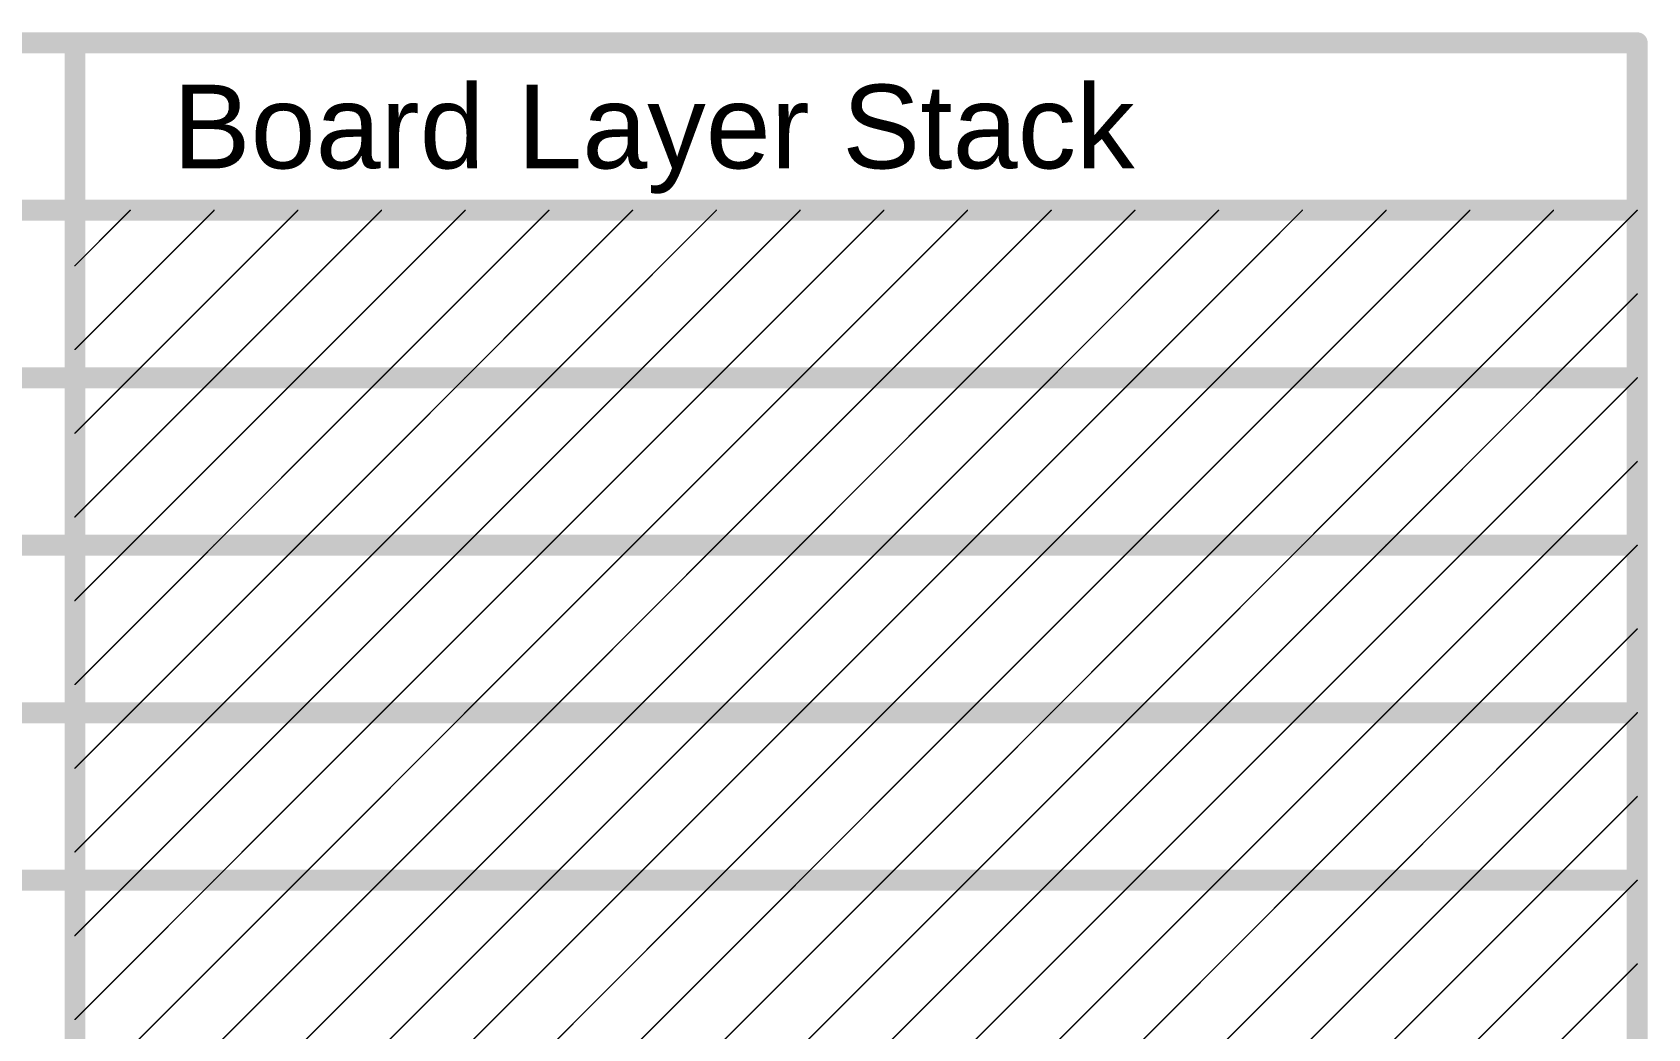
# Model space of a CAD drawing. Header units: inches. Extents: x -0.5 to 14, y -0.2 to 4.7.
# Drawn here: x 2.879 to 4.037, y 3.999 to 4.713 of the extents above; entities that cross this region are included whole.
import ezdxf

# ---------------------------------------------------------------- set-up
doc = ezdxf.new("R2010")
doc.units = ezdxf.units.IN
doc.header["$MEASUREMENT"] = 0
doc.layers.add('Dimensions', color=6, linetype='Continuous')
doc.styles.add('Arial', font='', dxfattribs={"height": 0.2})
doc.styles.get('Arial').set_extended_font_data('Arial')

msp = doc.modelspace()

# ---------------------------------------------------------------- linework, layer by layer
at = {"layer": 'Dimensions'}
for points, const_width in [([(-0.5094, 4.705), (4.0294, 4.705)], 0.015), ([(2.9097, 3.265), (2.9097, 4.705)], 0.015), ([(4.0294, 3.265), (4.0294, 4.705)], 0.015), ([(-0.5094, 4.585), (4.0294, 4.585)], 0.015), ([(2.9097, 4.4853), (3.0094, 4.585)], 0.001), ([(2.9097, 4.5453), (2.9494, 4.585)], 0.001), ([(2.9494, 4.465), (3.0694, 4.585)], 0.001), ([(3.0094, 4.465), (3.1294, 4.585)], 0.001), ([(3.0694, 4.465), (3.1894, 4.585)], 0.001), ([(3.1294, 4.465), (3.2494, 4.585)], 0.001), ([(3.1894, 4.465), (3.3094, 4.585)], 0.001), ([(3.2494, 4.465), (3.3694, 4.585)], 0.001), ([(3.3094, 4.465), (3.4294, 4.585)], 0.001), ([(3.3694, 4.465), (3.4894, 4.585)], 0.001), ([(3.4294, 4.465), (3.5494, 4.585)], 0.001), ([(3.4894, 4.465), (3.6094, 4.585)], 0.001), ([(3.5494, 4.465), (3.6694, 4.585)], 0.001), ([(3.6094, 4.465), (3.7294, 4.585)], 0.001), ([(3.6694, 4.465), (3.7894, 4.585)], 0.001), ([(3.7294, 4.465), (3.8494, 4.585)], 0.001), ([(3.7894, 4.465), (3.9094, 4.585)], 0.001), ([(3.8494, 4.465), (3.9694, 4.585)], 0.001), ([(3.9094, 4.465), (4.0294, 4.585)], 0.001), ([(3.9694, 4.465), (4.0294, 4.525)], 0.001), ([(2.3398, 4.465), (2.9097, 4.465)], 0.015), ([(2.9097, 4.465), (4.0294, 4.465)], 0.015), ([(2.9097, 4.3653), (3.0094, 4.465)], 0.001), ([(2.9097, 4.4253), (2.9494, 4.465)], 0.001), ([(2.9494, 4.345), (3.0694, 4.465)], 0.001), ([(3.0094, 4.345), (3.1294, 4.465)], 0.001), ([(3.0694, 4.345), (3.1894, 4.465)], 0.001), ([(3.1294, 4.345), (3.2494, 4.465)], 0.001), ([(3.1894, 4.345), (3.3094, 4.465)], 0.001), ([(3.2494, 4.345), (3.3694, 4.465)], 0.001), ([(3.3094, 4.345), (3.4294, 4.465)], 0.001), ([(3.3694, 4.345), (3.4894, 4.465)], 0.001), ([(3.4294, 4.345), (3.5494, 4.465)], 0.001), ([(3.4894, 4.345), (3.6094, 4.465)], 0.001), ([(3.5494, 4.345), (3.6694, 4.465)], 0.001), ([(3.6094, 4.345), (3.7294, 4.465)], 0.001), ([(3.6694, 4.345), (3.7894, 4.465)], 0.001), ([(3.7294, 4.345), (3.8494, 4.465)], 0.001), ([(3.7894, 4.345), (3.9094, 4.465)], 0.001), ([(3.8494, 4.345), (3.9694, 4.465)], 0.001), ([(3.9094, 4.345), (4.0294, 4.465)], 0.001), ([(3.9694, 4.345), (4.0294, 4.405)], 0.001), ([(2.3398, 4.345), (2.9097, 4.345)], 0.015), ([(2.9097, 4.345), (4.0294, 4.345)], 0.015), ([(2.9097, 4.2453), (3.0094, 4.345)], 0.001), ([(2.9097, 4.3053), (2.9494, 4.345)], 0.001), ([(2.9494, 4.225), (3.0694, 4.345)], 0.001), ([(3.0094, 4.225), (3.1294, 4.345)], 0.001), ([(3.0694, 4.225), (3.1894, 4.345)], 0.001), ([(3.1294, 4.225), (3.2494, 4.345)], 0.001), ([(3.1894, 4.225), (3.3094, 4.345)], 0.001), ([(3.2494, 4.225), (3.3694, 4.345)], 0.001), ([(3.3094, 4.225), (3.4294, 4.345)], 0.001), ([(3.3694, 4.225), (3.4894, 4.345)], 0.001), ([(3.4294, 4.225), (3.5494, 4.345)], 0.001), ([(3.4894, 4.225), (3.6094, 4.345)], 0.001), ([(3.5494, 4.225), (3.6694, 4.345)], 0.001), ([(3.6094, 4.225), (3.7294, 4.345)], 0.001), ([(3.6694, 4.225), (3.7894, 4.345)], 0.001), ([(3.7294, 4.225), (3.8494, 4.345)], 0.001), ([(3.7894, 4.225), (3.9094, 4.345)], 0.001), ([(3.8494, 4.225), (3.9694, 4.345)], 0.001), ([(3.9094, 4.225), (4.0294, 4.345)], 0.001), ([(3.9694, 4.225), (4.0294, 4.285)], 0.001), ([(2.3398, 4.225), (2.9097, 4.225)], 0.015), ([(2.9097, 4.225), (4.0294, 4.225)], 0.015), ([(2.9097, 4.1253), (3.0094, 4.225)], 0.001), ([(2.9097, 4.1853), (2.9494, 4.225)], 0.001), ([(2.9494, 4.105), (3.0694, 4.225)], 0.001), ([(3.0094, 4.105), (3.1294, 4.225)], 0.001), ([(3.0694, 4.105), (3.1894, 4.225)], 0.001), ([(3.1294, 4.105), (3.2494, 4.225)], 0.001), ([(3.1894, 4.105), (3.3094, 4.225)], 0.001), ([(3.2494, 4.105), (3.3694, 4.225)], 0.001), ([(3.3094, 4.105), (3.4294, 4.225)], 0.001), ([(3.3694, 4.105), (3.4894, 4.225)], 0.001), ([(3.4294, 4.105), (3.5494, 4.225)], 0.001), ([(3.4894, 4.105), (3.6094, 4.225)], 0.001), ([(3.5494, 4.105), (3.6694, 4.225)], 0.001), ([(3.6094, 4.105), (3.7294, 4.225)], 0.001), ([(3.6694, 4.105), (3.7894, 4.225)], 0.001), ([(3.7294, 4.105), (3.8494, 4.225)], 0.001), ([(3.7894, 4.105), (3.9094, 4.225)], 0.001), ([(3.8494, 4.105), (3.9694, 4.225)], 0.001), ([(3.9094, 4.105), (4.0294, 4.225)], 0.001), ([(3.9694, 4.105), (4.0294, 4.165)], 0.001), ([(2.3398, 4.105), (2.9097, 4.105)], 0.015), ([(2.9097, 4.105), (4.0294, 4.105)], 0.015), ([(2.9097, 4.0053), (3.0094, 4.105)], 0.001), ([(2.9097, 4.0653), (2.9494, 4.105)], 0.001), ([(2.9494, 3.985), (3.0694, 4.105)], 0.001), ([(3.0094, 3.985), (3.1294, 4.105)], 0.001), ([(3.0694, 3.985), (3.1894, 4.105)], 0.001), ([(3.1294, 3.985), (3.2494, 4.105)], 0.001), ([(3.1894, 3.985), (3.3094, 4.105)], 0.001), ([(3.2494, 3.985), (3.3694, 4.105)], 0.001), ([(3.3094, 3.985), (3.4294, 4.105)], 0.001), ([(3.3694, 3.985), (3.4894, 4.105)], 0.001), ([(3.4294, 3.985), (3.5494, 4.105)], 0.001), ([(3.4894, 3.985), (3.6094, 4.105)], 0.001), ([(3.5494, 3.985), (3.6694, 4.105)], 0.001), ([(3.6094, 3.985), (3.7294, 4.105)], 0.001), ([(3.6694, 3.985), (3.7894, 4.105)], 0.001), ([(3.7294, 3.985), (3.8494, 4.105)], 0.001), ([(3.7894, 3.985), (3.9094, 4.105)], 0.001), ([(3.8494, 3.985), (3.9694, 4.105)], 0.001), ([(3.9094, 3.985), (4.0294, 4.105)], 0.001), ([(3.9694, 3.985), (4.0294, 4.045)], 0.001)]:
    msp.add_lwpolyline(points, dxfattribs=dict(at, const_width=const_width))
for points, const_width in [([(2.9059, 4.705, 1), (2.9134, 4.705, 1)], 0.0075), ([(4.0256, 4.705, 1), (4.0331, 4.705, 1)], 0.0075), ([(4.0256, 4.705, 1), (4.0331, 4.705, 1)], 0.0075), ([(2.9491, 4.585, 1), (2.9496, 4.585, 1)], 0.0005), ([(3.0091, 4.585, 1), (3.0096, 4.585, 1)], 0.0005), ([(3.0691, 4.585, 1), (3.0696, 4.585, 1)], 0.0005), ([(3.1291, 4.585, 1), (3.1296, 4.585, 1)], 0.0005), ([(3.1891, 4.585, 1), (3.1896, 4.585, 1)], 0.0005), ([(3.2491, 4.585, 1), (3.2496, 4.585, 1)], 0.0005), ([(3.3091, 4.585, 1), (3.3096, 4.585, 1)], 0.0005), ([(3.3691, 4.585, 1), (3.3696, 4.585, 1)], 0.0005), ([(3.4291, 4.585, 1), (3.4296, 4.585, 1)], 0.0005), ([(3.4891, 4.585, 1), (3.4896, 4.585, 1)], 0.0005), ([(3.5491, 4.585, 1), (3.5496, 4.585, 1)], 0.0005), ([(3.6091, 4.585, 1), (3.6096, 4.585, 1)], 0.0005), ([(3.6691, 4.585, 1), (3.6696, 4.585, 1)], 0.0005), ([(3.7291, 4.585, 1), (3.7296, 4.585, 1)], 0.0005), ([(3.7891, 4.585, 1), (3.7896, 4.585, 1)], 0.0005), ([(3.8491, 4.585, 1), (3.8496, 4.585, 1)], 0.0005), ([(3.9091, 4.585, 1), (3.9096, 4.585, 1)], 0.0005), ([(3.9691, 4.585, 1), (3.9696, 4.585, 1)], 0.0005), ([(4.0256, 4.585, 1), (4.0331, 4.585, 1)], 0.0075), ([(4.0291, 4.585, 1), (4.0296, 4.585, 1)], 0.0005), ([(2.9094, 4.5453, 1), (2.9099, 4.5453, 1)], 0.0005), ([(4.0291, 4.525, 1), (4.0296, 4.525, 1)], 0.0005), ([(2.9094, 4.4853, 1), (2.9099, 4.4853, 1)], 0.0005), ([(2.9059, 4.465, 1), (2.9134, 4.465, 1)], 0.0075), ([(2.9059, 4.465, 1), (2.9134, 4.465, 1)], 0.0075), ([(4.0256, 4.465, 1), (4.0331, 4.465, 1)], 0.0075), ([(2.9491, 4.465, 1), (2.9496, 4.465, 1)], 0.0005), ([(2.9491, 4.465, 1), (2.9496, 4.465, 1)], 0.0005), ([(3.0091, 4.465, 1), (3.0096, 4.465, 1)], 0.0005), ([(3.0091, 4.465, 1), (3.0096, 4.465, 1)], 0.0005), ([(3.0691, 4.465, 1), (3.0696, 4.465, 1)], 0.0005), ([(3.0691, 4.465, 1), (3.0696, 4.465, 1)], 0.0005), ([(3.1291, 4.465, 1), (3.1296, 4.465, 1)], 0.0005), ([(3.1291, 4.465, 1), (3.1296, 4.465, 1)], 0.0005), ([(3.1891, 4.465, 1), (3.1896, 4.465, 1)], 0.0005), ([(3.1891, 4.465, 1), (3.1896, 4.465, 1)], 0.0005), ([(3.2491, 4.465, 1), (3.2496, 4.465, 1)], 0.0005), ([(3.2491, 4.465, 1), (3.2496, 4.465, 1)], 0.0005), ([(3.3091, 4.465, 1), (3.3096, 4.465, 1)], 0.0005), ([(3.3091, 4.465, 1), (3.3096, 4.465, 1)], 0.0005), ([(3.3691, 4.465, 1), (3.3696, 4.465, 1)], 0.0005), ([(3.3691, 4.465, 1), (3.3696, 4.465, 1)], 0.0005), ([(3.4291, 4.465, 1), (3.4296, 4.465, 1)], 0.0005), ([(3.4291, 4.465, 1), (3.4296, 4.465, 1)], 0.0005), ([(3.4891, 4.465, 1), (3.4896, 4.465, 1)], 0.0005), ([(3.4891, 4.465, 1), (3.4896, 4.465, 1)], 0.0005), ([(3.5491, 4.465, 1), (3.5496, 4.465, 1)], 0.0005), ([(3.5491, 4.465, 1), (3.5496, 4.465, 1)], 0.0005), ([(3.6091, 4.465, 1), (3.6096, 4.465, 1)], 0.0005), ([(3.6091, 4.465, 1), (3.6096, 4.465, 1)], 0.0005), ([(3.6691, 4.465, 1), (3.6696, 4.465, 1)], 0.0005), ([(3.6691, 4.465, 1), (3.6696, 4.465, 1)], 0.0005), ([(3.7291, 4.465, 1), (3.7296, 4.465, 1)], 0.0005), ([(3.7291, 4.465, 1), (3.7296, 4.465, 1)], 0.0005), ([(3.7891, 4.465, 1), (3.7896, 4.465, 1)], 0.0005), ([(3.7891, 4.465, 1), (3.7896, 4.465, 1)], 0.0005), ([(3.8491, 4.465, 1), (3.8496, 4.465, 1)], 0.0005), ([(3.8491, 4.465, 1), (3.8496, 4.465, 1)], 0.0005), ([(3.9091, 4.465, 1), (3.9096, 4.465, 1)], 0.0005), ([(3.9091, 4.465, 1), (3.9096, 4.465, 1)], 0.0005), ([(3.9691, 4.465, 1), (3.9696, 4.465, 1)], 0.0005), ([(3.9691, 4.465, 1), (3.9696, 4.465, 1)], 0.0005), ([(4.0291, 4.465, 1), (4.0296, 4.465, 1)], 0.0005), ([(2.9094, 4.4253, 1), (2.9099, 4.4253, 1)], 0.0005), ([(4.0291, 4.405, 1), (4.0296, 4.405, 1)], 0.0005), ([(2.9094, 4.3653, 1), (2.9099, 4.3653, 1)], 0.0005), ([(2.9059, 4.345, 1), (2.9134, 4.345, 1)], 0.0075), ([(2.9059, 4.345, 1), (2.9134, 4.345, 1)], 0.0075), ([(2.9491, 4.345, 1), (2.9496, 4.345, 1)], 0.0005), ([(2.9491, 4.345, 1), (2.9496, 4.345, 1)], 0.0005), ([(3.0091, 4.345, 1), (3.0096, 4.345, 1)], 0.0005), ([(3.0091, 4.345, 1), (3.0096, 4.345, 1)], 0.0005), ([(3.0691, 4.345, 1), (3.0696, 4.345, 1)], 0.0005), ([(3.0691, 4.345, 1), (3.0696, 4.345, 1)], 0.0005), ([(3.1291, 4.345, 1), (3.1296, 4.345, 1)], 0.0005), ([(3.1291, 4.345, 1), (3.1296, 4.345, 1)], 0.0005), ([(3.1891, 4.345, 1), (3.1896, 4.345, 1)], 0.0005), ([(3.1891, 4.345, 1), (3.1896, 4.345, 1)], 0.0005), ([(3.2491, 4.345, 1), (3.2496, 4.345, 1)], 0.0005), ([(3.2491, 4.345, 1), (3.2496, 4.345, 1)], 0.0005), ([(3.3091, 4.345, 1), (3.3096, 4.345, 1)], 0.0005), ([(3.3091, 4.345, 1), (3.3096, 4.345, 1)], 0.0005), ([(3.3691, 4.345, 1), (3.3696, 4.345, 1)], 0.0005), ([(3.3691, 4.345, 1), (3.3696, 4.345, 1)], 0.0005), ([(3.4291, 4.345, 1), (3.4296, 4.345, 1)], 0.0005), ([(3.4291, 4.345, 1), (3.4296, 4.345, 1)], 0.0005), ([(3.4891, 4.345, 1), (3.4896, 4.345, 1)], 0.0005), ([(3.4891, 4.345, 1), (3.4896, 4.345, 1)], 0.0005), ([(3.5491, 4.345, 1), (3.5496, 4.345, 1)], 0.0005), ([(3.5491, 4.345, 1), (3.5496, 4.345, 1)], 0.0005), ([(3.6091, 4.345, 1), (3.6096, 4.345, 1)], 0.0005), ([(3.6091, 4.345, 1), (3.6096, 4.345, 1)], 0.0005), ([(3.6691, 4.345, 1), (3.6696, 4.345, 1)], 0.0005), ([(3.6691, 4.345, 1), (3.6696, 4.345, 1)], 0.0005), ([(3.7291, 4.345, 1), (3.7296, 4.345, 1)], 0.0005), ([(3.7291, 4.345, 1), (3.7296, 4.345, 1)], 0.0005), ([(3.7891, 4.345, 1), (3.7896, 4.345, 1)], 0.0005), ([(3.7891, 4.345, 1), (3.7896, 4.345, 1)], 0.0005), ([(3.8491, 4.345, 1), (3.8496, 4.345, 1)], 0.0005), ([(3.8491, 4.345, 1), (3.8496, 4.345, 1)], 0.0005), ([(3.9091, 4.345, 1), (3.9096, 4.345, 1)], 0.0005), ([(3.9091, 4.345, 1), (3.9096, 4.345, 1)], 0.0005), ([(3.9691, 4.345, 1), (3.9696, 4.345, 1)], 0.0005), ([(3.9691, 4.345, 1), (3.9696, 4.345, 1)], 0.0005), ([(4.0256, 4.345, 1), (4.0331, 4.345, 1)], 0.0075), ([(4.0291, 4.345, 1), (4.0296, 4.345, 1)], 0.0005), ([(2.9094, 4.3053, 1), (2.9099, 4.3053, 1)], 0.0005), ([(4.0291, 4.285, 1), (4.0296, 4.285, 1)], 0.0005), ([(2.9094, 4.2453, 1), (2.9099, 4.2453, 1)], 0.0005), ([(2.9059, 4.225, 1), (2.9134, 4.225, 1)], 0.0075), ([(2.9059, 4.225, 1), (2.9134, 4.225, 1)], 0.0075), ([(4.0256, 4.225, 1), (4.0331, 4.225, 1)], 0.0075), ([(2.9491, 4.225, 1), (2.9496, 4.225, 1)], 0.0005), ([(2.9491, 4.225, 1), (2.9496, 4.225, 1)], 0.0005), ([(3.0091, 4.225, 1), (3.0096, 4.225, 1)], 0.0005), ([(3.0091, 4.225, 1), (3.0096, 4.225, 1)], 0.0005), ([(3.0691, 4.225, 1), (3.0696, 4.225, 1)], 0.0005), ([(3.0691, 4.225, 1), (3.0696, 4.225, 1)], 0.0005), ([(3.1291, 4.225, 1), (3.1296, 4.225, 1)], 0.0005), ([(3.1291, 4.225, 1), (3.1296, 4.225, 1)], 0.0005), ([(3.1891, 4.225, 1), (3.1896, 4.225, 1)], 0.0005), ([(3.1891, 4.225, 1), (3.1896, 4.225, 1)], 0.0005), ([(3.2491, 4.225, 1), (3.2496, 4.225, 1)], 0.0005), ([(3.2491, 4.225, 1), (3.2496, 4.225, 1)], 0.0005), ([(3.3091, 4.225, 1), (3.3096, 4.225, 1)], 0.0005), ([(3.3091, 4.225, 1), (3.3096, 4.225, 1)], 0.0005), ([(3.3691, 4.225, 1), (3.3696, 4.225, 1)], 0.0005), ([(3.3691, 4.225, 1), (3.3696, 4.225, 1)], 0.0005), ([(3.4291, 4.225, 1), (3.4296, 4.225, 1)], 0.0005), ([(3.4291, 4.225, 1), (3.4296, 4.225, 1)], 0.0005), ([(3.4891, 4.225, 1), (3.4896, 4.225, 1)], 0.0005), ([(3.4891, 4.225, 1), (3.4896, 4.225, 1)], 0.0005), ([(3.5491, 4.225, 1), (3.5496, 4.225, 1)], 0.0005), ([(3.5491, 4.225, 1), (3.5496, 4.225, 1)], 0.0005), ([(3.6091, 4.225, 1), (3.6096, 4.225, 1)], 0.0005), ([(3.6091, 4.225, 1), (3.6096, 4.225, 1)], 0.0005), ([(3.6691, 4.225, 1), (3.6696, 4.225, 1)], 0.0005), ([(3.6691, 4.225, 1), (3.6696, 4.225, 1)], 0.0005), ([(3.7291, 4.225, 1), (3.7296, 4.225, 1)], 0.0005), ([(3.7291, 4.225, 1), (3.7296, 4.225, 1)], 0.0005), ([(3.7891, 4.225, 1), (3.7896, 4.225, 1)], 0.0005), ([(3.7891, 4.225, 1), (3.7896, 4.225, 1)], 0.0005), ([(3.8491, 4.225, 1), (3.8496, 4.225, 1)], 0.0005), ([(3.8491, 4.225, 1), (3.8496, 4.225, 1)], 0.0005), ([(3.9091, 4.225, 1), (3.9096, 4.225, 1)], 0.0005), ([(3.9091, 4.225, 1), (3.9096, 4.225, 1)], 0.0005), ([(3.9691, 4.225, 1), (3.9696, 4.225, 1)], 0.0005), ([(3.9691, 4.225, 1), (3.9696, 4.225, 1)], 0.0005), ([(4.0291, 4.225, 1), (4.0296, 4.225, 1)], 0.0005), ([(2.9094, 4.1853, 1), (2.9099, 4.1853, 1)], 0.0005), ([(4.0291, 4.165, 1), (4.0296, 4.165, 1)], 0.0005), ([(2.9094, 4.1253, 1), (2.9099, 4.1253, 1)], 0.0005), ([(2.9059, 4.105, 1), (2.9134, 4.105, 1)], 0.0075), ([(2.9059, 4.105, 1), (2.9134, 4.105, 1)], 0.0075), ([(4.0256, 4.105, 1), (4.0331, 4.105, 1)], 0.0075), ([(2.9491, 4.105, 1), (2.9496, 4.105, 1)], 0.0005), ([(2.9491, 4.105, 1), (2.9496, 4.105, 1)], 0.0005), ([(3.0091, 4.105, 1), (3.0096, 4.105, 1)], 0.0005), ([(3.0091, 4.105, 1), (3.0096, 4.105, 1)], 0.0005), ([(3.0691, 4.105, 1), (3.0696, 4.105, 1)], 0.0005), ([(3.0691, 4.105, 1), (3.0696, 4.105, 1)], 0.0005), ([(3.1291, 4.105, 1), (3.1296, 4.105, 1)], 0.0005), ([(3.1291, 4.105, 1), (3.1296, 4.105, 1)], 0.0005), ([(3.1891, 4.105, 1), (3.1896, 4.105, 1)], 0.0005), ([(3.1891, 4.105, 1), (3.1896, 4.105, 1)], 0.0005), ([(3.2491, 4.105, 1), (3.2496, 4.105, 1)], 0.0005), ([(3.2491, 4.105, 1), (3.2496, 4.105, 1)], 0.0005), ([(3.3091, 4.105, 1), (3.3096, 4.105, 1)], 0.0005), ([(3.3091, 4.105, 1), (3.3096, 4.105, 1)], 0.0005), ([(3.3691, 4.105, 1), (3.3696, 4.105, 1)], 0.0005), ([(3.3691, 4.105, 1), (3.3696, 4.105, 1)], 0.0005), ([(3.4291, 4.105, 1), (3.4296, 4.105, 1)], 0.0005), ([(3.4291, 4.105, 1), (3.4296, 4.105, 1)], 0.0005), ([(3.4891, 4.105, 1), (3.4896, 4.105, 1)], 0.0005), ([(3.4891, 4.105, 1), (3.4896, 4.105, 1)], 0.0005), ([(3.5491, 4.105, 1), (3.5496, 4.105, 1)], 0.0005), ([(3.5491, 4.105, 1), (3.5496, 4.105, 1)], 0.0005), ([(3.6091, 4.105, 1), (3.6096, 4.105, 1)], 0.0005), ([(3.6091, 4.105, 1), (3.6096, 4.105, 1)], 0.0005), ([(3.6691, 4.105, 1), (3.6696, 4.105, 1)], 0.0005), ([(3.6691, 4.105, 1), (3.6696, 4.105, 1)], 0.0005), ([(3.7291, 4.105, 1), (3.7296, 4.105, 1)], 0.0005), ([(3.7291, 4.105, 1), (3.7296, 4.105, 1)], 0.0005), ([(3.7891, 4.105, 1), (3.7896, 4.105, 1)], 0.0005), ([(3.7891, 4.105, 1), (3.7896, 4.105, 1)], 0.0005), ([(3.8491, 4.105, 1), (3.8496, 4.105, 1)], 0.0005), ([(3.8491, 4.105, 1), (3.8496, 4.105, 1)], 0.0005), ([(3.9091, 4.105, 1), (3.9096, 4.105, 1)], 0.0005), ([(3.9091, 4.105, 1), (3.9096, 4.105, 1)], 0.0005), ([(3.9691, 4.105, 1), (3.9696, 4.105, 1)], 0.0005), ([(3.9691, 4.105, 1), (3.9696, 4.105, 1)], 0.0005), ([(4.0291, 4.105, 1), (4.0296, 4.105, 1)], 0.0005), ([(2.9094, 4.0653, 1), (2.9099, 4.0653, 1)], 0.0005), ([(4.0291, 4.045, 1), (4.0296, 4.045, 1)], 0.0005), ([(2.9094, 4.0053, 1), (2.9099, 4.0053, 1)], 0.0005)]:
    msp.add_lwpolyline(points, format="xyb", close=True, dxfattribs=dict(at, const_width=const_width))

# ---------------------------------------------------------------- texts
at = {"layer": 'Dimensions', "style": 'Arial'}
msp.add_text('Board Layer Stack', height=0.06, dxfattribs=at).set_placement((2.9797, 4.615))

doc.saveas('drawing.dxf')
